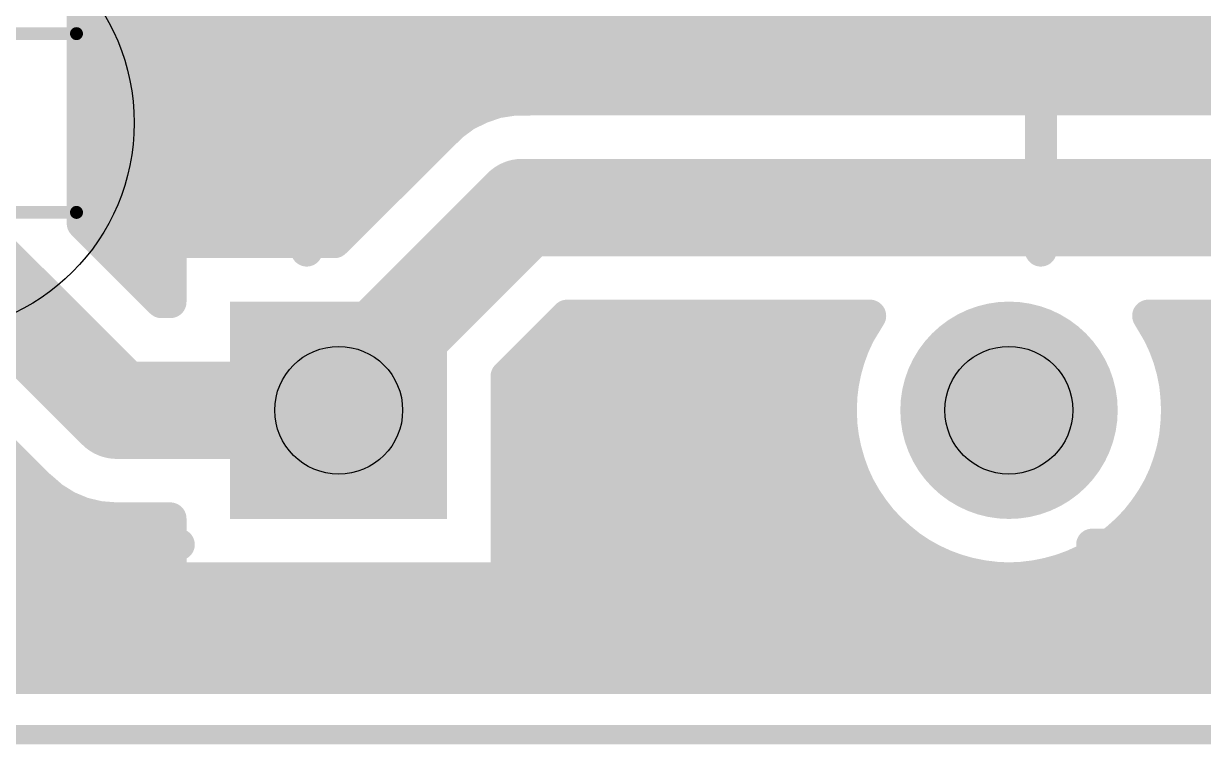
# Model space of a CAD drawing. Extents: x 0 to 2.03, y 0 to 1.72.
# Drawn here: x 0.2713 to 0.6348, y -0.003 to 0.2192 of the extents above; entities that cross this region are included whole.
import ezdxf

# ---------------------------------------------------------------- set-up
doc = ezdxf.new("R2010")
doc.units = 0
for name, color, linetype in [('Board_Outline', 17, 'CONTINUOUS'), ('Drill_Top', 9, 'CONTINUOUS'), ('Top', 5, 'CONTINUOUS'), ('Top_Silk', 2, 'CONTINUOUS')]:
    doc.layers.add(name, color=color, linetype=linetype)

msp = doc.modelspace()

# ---------------------------------------------------------------- linework, layer by layer
at = {"layer": 'Board_Outline', "linetype": 'CONTINUOUS', "const_width": 0.006}
msp.add_lwpolyline([(0.6312, 0.5874), (2.0248, 0.5874), (2.0248, 0), (0, 0), (0, 1.7186), (0.6312, 1.7186), (0.6312, 0.5874)], dxfattribs=at)
at = {"layer": 'Drill_Top'}
for centre in [(0.3684, 0.1), (0.5749, 0.1)]:
    msp.add_circle(centre, 0.0197, dxfattribs=at)
at = {"layer": 'Top', "linetype": 'CONTINUOUS'}
for points, const_width in [([(0.2896, 0.4236), (0.2896, 0.1576)], 0.01), ([(0.2906, 0.2209), (2.0064, 0.2209)], 0.01), ([(0.2906, 0.2111), (2.0064, 0.2111)], 0.01), ([(0.2906, 0.2012), (2.0064, 0.2012)], 0.01), ([(0.4122, 0.1933), (0.4171, 0.195)], 0.01), ([(0.4171, 0.195), (0.4223, 0.1958)], 0.01), ([(0.4223, 0.1958), (0.4299, 0.1959)], 0.01), ([(0.4299, 0.1959), (1.6933, 0.1959)], 0.01), ([(0.4075, 0.191), (0.4122, 0.1933)], 0.01), ([(0.2906, 0.1913), (0.4071, 0.1913)], 0.01), ([(0.3671, 0.1519), (0.4033, 0.1879)], 0.01), ([(0.4033, 0.1879), (0.4075, 0.191)], 0.01), ([(0.2906, 0.1814), (0.3957, 0.1814)], 0.01), ([(0.2906, 0.1716), (0.3858, 0.1716)], 0.01), ([(0.3684, 0.1059), (0.4249, 0.1625)], 0.03), ([(0.4249, 0.1625), (0.8308, 0.1625)], 0.03), ([(0.2906, 0.1617), (0.376, 0.1617)], 0.01), ([(0.2896, 0.1576), (0.3138, 0.1334)], 0.01), ([(0.2562, 0.1437), (0.3, 0.1)], 0.03), ([(0.2963, 0.1518), (0.3155, 0.1518)], 0.01), ([(0.3165, 0.1334), (0.3165, 0.1519)], 0.01), ([(0.3165, 0.1519), (0.3671, 0.1519)], 0.01), ([(0.3062, 0.142), (0.3155, 0.142)], 0.01), ([(0.3138, 0.1334), (0.3165, 0.1334)], 0.01), ([(0.4388, 0.1291), (0.4202, 0.1105)], 0.01), ([(0.5321, 0.1291), (0.4388, 0.1291)], 0.01), ([(0.5287, 0.1235), (0.5321, 0.1291)], 0.01), ([(0.779, 0.1291), (0.6179, 0.1291)], 0.01), ([(0.6179, 0.1291), (0.6212, 0.1235)], 0.01), ([(0.527, 0.1198), (0.5287, 0.1235)], 0.01), ([(0.6212, 0.1235), (0.6229, 0.1198)], 0.01), ([(0.2761, 0.0766), (0.2326, 0.1201)], 0.01), ([(0.4329, 0.1222), (0.5271, 0.1222)], 0.01), ([(0.5256, 0.116), (0.527, 0.1198)], 0.01), ([(0.6228, 0.1222), (0.778, 0.1222)], 0.01), ([(0.6229, 0.1198), (0.6243, 0.116)], 0.01), ([(0.3684, 0.1), (0.3684, 0.1059)], 0.03), ([(0.5245, 0.1121), (0.5256, 0.116)], 0.01), ([(0.6243, 0.116), (0.6254, 0.1121)], 0.01), ([(0.423, 0.1124), (0.5236, 0.1124)], 0.01), ([(0.5237, 0.1081), (0.5245, 0.1121)], 0.01), ([(0.6254, 0.1121), (0.6262, 0.1081)], 0.01), ([(0.6263, 0.1124), (0.778, 0.1124)], 0.01), ([(0.3, 0.1), (0.3684, 0.1)], 0.03), ([(0.4202, 0.1105), (0.4202, 0.0481)], 0.01), ([(0.5232, 0.1041), (0.5237, 0.1081)], 0.01), ([(0.6262, 0.1081), (0.6266, 0.1041)], 0.01), ([(0.5231, 0.1), (0.5232, 0.1041)], 0.01), ([(0.6266, 0.1041), (0.6268, 0.1)], 0.01), ([(0.4212, 0.1025), (0.5221, 0.1025)], 0.01), ([(0.6277, 0.1025), (0.778, 0.1025)], 0.01), ([(0.5232, 0.0959), (0.5231, 0.1)], 0.01), ([(0.6268, 0.1), (0.6266, 0.0959)], 0.01), ([(0.5237, 0.0919), (0.5232, 0.0959)], 0.01), ([(0.6266, 0.0959), (0.6262, 0.0919)], 0.01), ([(0.4212, 0.0926), (0.5226, 0.0926)], 0.01), ([(0.5245, 0.0879), (0.5237, 0.0919)], 0.01), ([(0.6262, 0.0919), (0.6254, 0.0879)], 0.01), ([(0.6273, 0.0926), (0.778, 0.0926)], 0.01), ([(0.5256, 0.084), (0.5245, 0.0879)], 0.01), ([(0.6254, 0.0879), (0.6243, 0.084)], 0.01), ([(0.1624, 0.0828), (0.269, 0.0828)], 0.01), ([(0.4212, 0.0828), (0.525, 0.0828)], 0.01), ([(0.527, 0.0801), (0.5256, 0.084)], 0.01), ([(0.6243, 0.084), (0.6229, 0.0801)], 0.01), ([(0.6249, 0.0828), (0.778, 0.0828)], 0.01), ([(0.5287, 0.0764), (0.527, 0.0801)], 0.01), ([(0.6229, 0.0801), (0.6212, 0.0764)], 0.01), ([(0.2764, 0.0764), (0.2761, 0.0766)], 0.01), ([(0.2803, 0.073), (0.2764, 0.0764)], 0.01), ([(0.5307, 0.0729), (0.5287, 0.0764)], 0.01), ([(0.6212, 0.0764), (0.6192, 0.0729)], 0.01), ([(0.1577, 0.0729), (0.2795, 0.0729)], 0.01), ([(0.2848, 0.0702), (0.2803, 0.073)], 0.01), ([(0.4212, 0.0729), (0.5297, 0.0729)], 0.01), ([(0.533, 0.0695), (0.5307, 0.0729)], 0.01), ([(0.6192, 0.0729), (0.6169, 0.0695)], 0.01), ([(0.6202, 0.0729), (0.778, 0.0729)], 0.01), ([(0.2896, 0.0682), (0.2848, 0.0702)], 0.01), ([(0.2947, 0.067), (0.2896, 0.0682)], 0.01), ([(0.5355, 0.0663), (0.533, 0.0695)], 0.01), ([(0.6169, 0.0695), (0.6144, 0.0663)], 0.01), ([(0.3, 0.0666), (0.2947, 0.067)], 0.01), ([(0.3165, 0.0666), (0.3, 0.0666)], 0.01), ([(0.3165, 0.0481), (0.3165, 0.0666)], 0.01), ([(0.5383, 0.0633), (0.5355, 0.0663)], 0.01), ([(0.6144, 0.0663), (0.6116, 0.0633)], 0.01), ([(0.1498, 0.063), (0.3155, 0.063)], 0.01), ([(0.4212, 0.063), (0.5376, 0.063)], 0.01), ([(0.5413, 0.0606), (0.5383, 0.0633)], 0.01), ([(0.5445, 0.058), (0.5413, 0.0606)], 0.01), ([(0.6086, 0.0606), (0.6054, 0.058)], 0.01), ([(0.6116, 0.0633), (0.6086, 0.0606)], 0.01), ([(0.6123, 0.063), (0.778, 0.063)], 0.01), ([(0.5478, 0.0558), (0.5445, 0.058)], 0.01), ([(0.6054, 0.058), (0.602, 0.0558)], 0.01), ([(0.1357, 0.0532), (0.3155, 0.0532)], 0.01), ([(0.4212, 0.0532), (0.5517, 0.0532)], 0.01), ([(0.5514, 0.0538), (0.5478, 0.0558)], 0.01), ([(0.5551, 0.0521), (0.5514, 0.0538)], 0.01), ([(0.5985, 0.0538), (0.5948, 0.0521)], 0.01), ([(0.5982, 0.0532), (0.778, 0.0532)], 0.01), ([(0.602, 0.0558), (0.5985, 0.0538)], 0.01), ([(0.5589, 0.0507), (0.5551, 0.0521)], 0.01), ([(0.5628, 0.0496), (0.5589, 0.0507)], 0.01), ([(0.5668, 0.0488), (0.5628, 0.0496)], 0.01), ([(0.587, 0.0496), (0.5831, 0.0488)], 0.01), ([(0.591, 0.0507), (0.587, 0.0496)], 0.01), ([(0.5948, 0.0521), (0.591, 0.0507)], 0.01), ([(0.4202, 0.0481), (0.3165, 0.0481)], 0.01), ([(0.5709, 0.0483), (0.5668, 0.0488)], 0.01), ([(0.5749, 0.0481), (0.5709, 0.0483)], 0.01), ([(0.579, 0.0483), (0.5749, 0.0481)], 0.01), ([(0.5831, 0.0488), (0.579, 0.0483)], 0.01), ([(0.0184, 0.0433), (2.0064, 0.0433)], 0.01), ([(0.0184, 0.0334), (2.0064, 0.0334)], 0.01), ([(0.0184, 0.0235), (2.0064, 0.0235)], 0.01), ([(0.0174, 0.0175), (2.0074, 0.0175)], 0.01)]:
    msp.add_lwpolyline(points, dxfattribs=dict(at, const_width=const_width))
for points, const_width in [([(0.4146, 0.195, 1), (0.4196, 0.195, 1), (0.4146, 0.195, 1)], 0.005), ([(0.4146, 0.195, 1), (0.4196, 0.195, 1), (0.4146, 0.195, 1)], 0.005), ([(0.4198, 0.1958, 1), (0.4248, 0.1958, 1), (0.4198, 0.1958, 1)], 0.005), ([(0.4198, 0.1958, 1), (0.4248, 0.1958, 1), (0.4198, 0.1958, 1)], 0.005), ([(0.4274, 0.1959, 1), (0.4324, 0.1959, 1), (0.4274, 0.1959, 1)], 0.005), ([(0.4274, 0.1959, 1), (0.4324, 0.1959, 1), (0.4274, 0.1959, 1)], 0.005), ([(0.4097, 0.1933, 1), (0.4147, 0.1933, 1), (0.4097, 0.1933, 1)], 0.005), ([(0.4097, 0.1933, 1), (0.4147, 0.1933, 1), (0.4097, 0.1933, 1)], 0.005), ([(0.4008, 0.1879, 1), (0.4058, 0.1879, 1), (0.4008, 0.1879, 1)], 0.005), ([(0.4008, 0.1879, 1), (0.4058, 0.1879, 1), (0.4008, 0.1879, 1)], 0.005), ([(0.405, 0.191, 1), (0.41, 0.191, 1), (0.405, 0.191, 1)], 0.005), ([(0.405, 0.191, 1), (0.41, 0.191, 1), (0.405, 0.191, 1)], 0.005), ([(0.4174, 0.1625, 1), (0.4324, 0.1625, 1), (0.4174, 0.1625, 1)], 0.015), ([(0.4174, 0.1625, 1), (0.4324, 0.1625, 1), (0.4174, 0.1625, 1)], 0.015), ([(0.2871, 0.1576, 1), (0.2921, 0.1576, 1), (0.2871, 0.1576, 1)], 0.005), ([(0.2871, 0.1576, 1), (0.2921, 0.1576, 1), (0.2871, 0.1576, 1)], 0.005), ([(0.314, 0.1519, 1), (0.319, 0.1519, 1), (0.314, 0.1519, 1)], 0.005), ([(0.314, 0.1519, 1), (0.319, 0.1519, 1), (0.314, 0.1519, 1)], 0.005), ([(0.3646, 0.1519, 1), (0.3696, 0.1519, 1), (0.3646, 0.1519, 1)], 0.005), ([(0.3646, 0.1519, 1), (0.3696, 0.1519, 1), (0.3646, 0.1519, 1)], 0.005), ([(0.3113, 0.1334, 1), (0.3163, 0.1334, 1), (0.3113, 0.1334, 1)], 0.005), ([(0.3113, 0.1334, 1), (0.3163, 0.1334, 1), (0.3113, 0.1334, 1)], 0.005), ([(0.314, 0.1334, 1), (0.319, 0.1334, 1), (0.314, 0.1334, 1)], 0.005), ([(0.314, 0.1334, 1), (0.319, 0.1334, 1), (0.314, 0.1334, 1)], 0.005), ([(0.4363, 0.1291, 1), (0.4413, 0.1291, 1), (0.4363, 0.1291, 1)], 0.005), ([(0.4363, 0.1291, 1), (0.4413, 0.1291, 1), (0.4363, 0.1291, 1)], 0.005), ([(0.5296, 0.1291, 1), (0.5346, 0.1291, 1), (0.5296, 0.1291, 1)], 0.005), ([(0.5296, 0.1291, 1), (0.5346, 0.1291, 1), (0.5296, 0.1291, 1)], 0.005), ([(0.5917, 0.1, 1), (0.5582, 0.1, 1), (0.5917, 0.1, 1)], 0.0335), ([(0.6154, 0.1291, 1), (0.6204, 0.1291, 1), (0.6154, 0.1291, 1)], 0.005), ([(0.6154, 0.1291, 1), (0.6204, 0.1291, 1), (0.6154, 0.1291, 1)], 0.005), ([(0.5262, 0.1235, 1), (0.5312, 0.1235, 1), (0.5262, 0.1235, 1)], 0.005), ([(0.5262, 0.1235, 1), (0.5312, 0.1235, 1), (0.5262, 0.1235, 1)], 0.005), ([(0.6187, 0.1235, 1), (0.6237, 0.1235, 1), (0.6187, 0.1235, 1)], 0.005), ([(0.6187, 0.1235, 1), (0.6237, 0.1235, 1), (0.6187, 0.1235, 1)], 0.005), ([(0.5245, 0.1198, 1), (0.5295, 0.1198, 1), (0.5245, 0.1198, 1)], 0.005), ([(0.5245, 0.1198, 1), (0.5295, 0.1198, 1), (0.5245, 0.1198, 1)], 0.005), ([(0.6204, 0.1198, 1), (0.6254, 0.1198, 1), (0.6204, 0.1198, 1)], 0.005), ([(0.6204, 0.1198, 1), (0.6254, 0.1198, 1), (0.6204, 0.1198, 1)], 0.005), ([(0.3609, 0.1059, 1), (0.3759, 0.1059, 1), (0.3609, 0.1059, 1)], 0.015), ([(0.3609, 0.1059, 1), (0.3759, 0.1059, 1), (0.3609, 0.1059, 1)], 0.015), ([(0.5231, 0.116, 1), (0.5281, 0.116, 1), (0.5231, 0.116, 1)], 0.005), ([(0.5231, 0.116, 1), (0.5281, 0.116, 1), (0.5231, 0.116, 1)], 0.005), ([(0.6218, 0.116, 1), (0.6268, 0.116, 1), (0.6218, 0.116, 1)], 0.005), ([(0.6218, 0.116, 1), (0.6268, 0.116, 1), (0.6218, 0.116, 1)], 0.005), ([(0.522, 0.1121, 1), (0.527, 0.1121, 1), (0.522, 0.1121, 1)], 0.005), ([(0.522, 0.1121, 1), (0.527, 0.1121, 1), (0.522, 0.1121, 1)], 0.005), ([(0.6229, 0.1121, 1), (0.6279, 0.1121, 1), (0.6229, 0.1121, 1)], 0.005), ([(0.6229, 0.1121, 1), (0.6279, 0.1121, 1), (0.6229, 0.1121, 1)], 0.005), ([(0.2925, 0.1, 1), (0.3075, 0.1, 1), (0.2925, 0.1, 1)], 0.015), ([(0.2925, 0.1, 1), (0.3075, 0.1, 1), (0.2925, 0.1, 1)], 0.015), ([(0.3609, 0.1, 1), (0.3759, 0.1, 1), (0.3609, 0.1, 1)], 0.015), ([(0.3609, 0.1, 1), (0.3759, 0.1, 1), (0.3609, 0.1, 1)], 0.015), ([(0.4177, 0.1105, 1), (0.4227, 0.1105, 1), (0.4177, 0.1105, 1)], 0.005), ([(0.4177, 0.1105, 1), (0.4227, 0.1105, 1), (0.4177, 0.1105, 1)], 0.005), ([(0.5212, 0.1081, 1), (0.5262, 0.1081, 1), (0.5212, 0.1081, 1)], 0.005), ([(0.5212, 0.1081, 1), (0.5262, 0.1081, 1), (0.5212, 0.1081, 1)], 0.005), ([(0.6237, 0.1081, 1), (0.6287, 0.1081, 1), (0.6237, 0.1081, 1)], 0.005), ([(0.6237, 0.1081, 1), (0.6287, 0.1081, 1), (0.6237, 0.1081, 1)], 0.005), ([(0.5207, 0.1041, 1), (0.5257, 0.1041, 1), (0.5207, 0.1041, 1)], 0.005), ([(0.5207, 0.1041, 1), (0.5257, 0.1041, 1), (0.5207, 0.1041, 1)], 0.005), ([(0.6241, 0.1041, 1), (0.6291, 0.1041, 1), (0.6241, 0.1041, 1)], 0.005), ([(0.6241, 0.1041, 1), (0.6291, 0.1041, 1), (0.6241, 0.1041, 1)], 0.005), ([(0.5206, 0.1, 1), (0.5256, 0.1, 1), (0.5206, 0.1, 1)], 0.005), ([(0.5206, 0.1, 1), (0.5256, 0.1, 1), (0.5206, 0.1, 1)], 0.005), ([(0.6243, 0.1, 1), (0.6293, 0.1, 1), (0.6243, 0.1, 1)], 0.005), ([(0.6243, 0.1, 1), (0.6293, 0.1, 1), (0.6243, 0.1, 1)], 0.005), ([(0.5207, 0.0959, 1), (0.5257, 0.0959, 1), (0.5207, 0.0959, 1)], 0.005), ([(0.5207, 0.0959, 1), (0.5257, 0.0959, 1), (0.5207, 0.0959, 1)], 0.005), ([(0.6241, 0.0959, 1), (0.6291, 0.0959, 1), (0.6241, 0.0959, 1)], 0.005), ([(0.6241, 0.0959, 1), (0.6291, 0.0959, 1), (0.6241, 0.0959, 1)], 0.005), ([(0.5212, 0.0919, 1), (0.5262, 0.0919, 1), (0.5212, 0.0919, 1)], 0.005), ([(0.5212, 0.0919, 1), (0.5262, 0.0919, 1), (0.5212, 0.0919, 1)], 0.005), ([(0.6237, 0.0919, 1), (0.6287, 0.0919, 1), (0.6237, 0.0919, 1)], 0.005), ([(0.6237, 0.0919, 1), (0.6287, 0.0919, 1), (0.6237, 0.0919, 1)], 0.005), ([(0.522, 0.0879, 1), (0.527, 0.0879, 1), (0.522, 0.0879, 1)], 0.005), ([(0.522, 0.0879, 1), (0.527, 0.0879, 1), (0.522, 0.0879, 1)], 0.005), ([(0.6229, 0.0879, 1), (0.6279, 0.0879, 1), (0.6229, 0.0879, 1)], 0.005), ([(0.6229, 0.0879, 1), (0.6279, 0.0879, 1), (0.6229, 0.0879, 1)], 0.005), ([(0.5231, 0.084, 1), (0.5281, 0.084, 1), (0.5231, 0.084, 1)], 0.005), ([(0.5231, 0.084, 1), (0.5281, 0.084, 1), (0.5231, 0.084, 1)], 0.005), ([(0.6218, 0.084, 1), (0.6268, 0.084, 1), (0.6218, 0.084, 1)], 0.005), ([(0.6218, 0.084, 1), (0.6268, 0.084, 1), (0.6218, 0.084, 1)], 0.005), ([(0.5245, 0.0801, 1), (0.5295, 0.0801, 1), (0.5245, 0.0801, 1)], 0.005), ([(0.5245, 0.0801, 1), (0.5295, 0.0801, 1), (0.5245, 0.0801, 1)], 0.005), ([(0.6204, 0.0801, 1), (0.6254, 0.0801, 1), (0.6204, 0.0801, 1)], 0.005), ([(0.6204, 0.0801, 1), (0.6254, 0.0801, 1), (0.6204, 0.0801, 1)], 0.005), ([(0.2736, 0.0766, 1), (0.2786, 0.0766, 1), (0.2736, 0.0766, 1)], 0.005), ([(0.2736, 0.0766, 1), (0.2786, 0.0766, 1), (0.2736, 0.0766, 1)], 0.005), ([(0.2739, 0.0764, 1), (0.2789, 0.0764, 1), (0.2739, 0.0764, 1)], 0.005), ([(0.2739, 0.0764, 1), (0.2789, 0.0764, 1), (0.2739, 0.0764, 1)], 0.005), ([(0.5262, 0.0764, 1), (0.5312, 0.0764, 1), (0.5262, 0.0764, 1)], 0.005), ([(0.5262, 0.0764, 1), (0.5312, 0.0764, 1), (0.5262, 0.0764, 1)], 0.005), ([(0.6187, 0.0764, 1), (0.6237, 0.0764, 1), (0.6187, 0.0764, 1)], 0.005), ([(0.6187, 0.0764, 1), (0.6237, 0.0764, 1), (0.6187, 0.0764, 1)], 0.005), ([(0.2778, 0.073, 1), (0.2828, 0.073, 1), (0.2778, 0.073, 1)], 0.005), ([(0.2778, 0.073, 1), (0.2828, 0.073, 1), (0.2778, 0.073, 1)], 0.005), ([(0.5282, 0.0729, 1), (0.5332, 0.0729, 1), (0.5282, 0.0729, 1)], 0.005), ([(0.5282, 0.0729, 1), (0.5332, 0.0729, 1), (0.5282, 0.0729, 1)], 0.005), ([(0.6167, 0.0729, 1), (0.6217, 0.0729, 1), (0.6167, 0.0729, 1)], 0.005), ([(0.6167, 0.0729, 1), (0.6217, 0.0729, 1), (0.6167, 0.0729, 1)], 0.005), ([(0.2823, 0.0702, 1), (0.2873, 0.0702, 1), (0.2823, 0.0702, 1)], 0.005), ([(0.2823, 0.0702, 1), (0.2873, 0.0702, 1), (0.2823, 0.0702, 1)], 0.005), ([(0.2871, 0.0682, 1), (0.2921, 0.0682, 1), (0.2871, 0.0682, 1)], 0.005), ([(0.2871, 0.0682, 1), (0.2921, 0.0682, 1), (0.2871, 0.0682, 1)], 0.005), ([(0.5305, 0.0695, 1), (0.5355, 0.0695, 1), (0.5305, 0.0695, 1)], 0.005), ([(0.5305, 0.0695, 1), (0.5355, 0.0695, 1), (0.5305, 0.0695, 1)], 0.005), ([(0.6144, 0.0695, 1), (0.6194, 0.0695, 1), (0.6144, 0.0695, 1)], 0.005), ([(0.6144, 0.0695, 1), (0.6194, 0.0695, 1), (0.6144, 0.0695, 1)], 0.005), ([(0.2922, 0.067, 1), (0.2972, 0.067, 1), (0.2922, 0.067, 1)], 0.005), ([(0.2922, 0.067, 1), (0.2972, 0.067, 1), (0.2922, 0.067, 1)], 0.005), ([(0.2975, 0.0666, 1), (0.3025, 0.0666, 1), (0.2975, 0.0666, 1)], 0.005), ([(0.2975, 0.0666, 1), (0.3025, 0.0666, 1), (0.2975, 0.0666, 1)], 0.005), ([(0.314, 0.0666, 1), (0.319, 0.0666, 1), (0.314, 0.0666, 1)], 0.005), ([(0.314, 0.0666, 1), (0.319, 0.0666, 1), (0.314, 0.0666, 1)], 0.005), ([(0.533, 0.0663, 1), (0.538, 0.0663, 1), (0.533, 0.0663, 1)], 0.005), ([(0.533, 0.0663, 1), (0.538, 0.0663, 1), (0.533, 0.0663, 1)], 0.005), ([(0.6119, 0.0663, 1), (0.6169, 0.0663, 1), (0.6119, 0.0663, 1)], 0.005), ([(0.6119, 0.0663, 1), (0.6169, 0.0663, 1), (0.6119, 0.0663, 1)], 0.005), ([(0.5358, 0.0633, 1), (0.5408, 0.0633, 1), (0.5358, 0.0633, 1)], 0.005), ([(0.5358, 0.0633, 1), (0.5408, 0.0633, 1), (0.5358, 0.0633, 1)], 0.005), ([(0.5388, 0.0606, 1), (0.5438, 0.0606, 1), (0.5388, 0.0606, 1)], 0.005), ([(0.5388, 0.0606, 1), (0.5438, 0.0606, 1), (0.5388, 0.0606, 1)], 0.005), ([(0.6061, 0.0606, 1), (0.6111, 0.0606, 1), (0.6061, 0.0606, 1)], 0.005), ([(0.6061, 0.0606, 1), (0.6111, 0.0606, 1), (0.6061, 0.0606, 1)], 0.005), ([(0.6091, 0.0633, 1), (0.6141, 0.0633, 1), (0.6091, 0.0633, 1)], 0.005), ([(0.6091, 0.0633, 1), (0.6141, 0.0633, 1), (0.6091, 0.0633, 1)], 0.005), ([(0.542, 0.058, 1), (0.547, 0.058, 1), (0.542, 0.058, 1)], 0.005), ([(0.542, 0.058, 1), (0.547, 0.058, 1), (0.542, 0.058, 1)], 0.005), ([(0.6029, 0.058, 1), (0.6079, 0.058, 1), (0.6029, 0.058, 1)], 0.005), ([(0.6029, 0.058, 1), (0.6079, 0.058, 1), (0.6029, 0.058, 1)], 0.005), ([(0.5453, 0.0558, 1), (0.5503, 0.0558, 1), (0.5453, 0.0558, 1)], 0.005), ([(0.5453, 0.0558, 1), (0.5503, 0.0558, 1), (0.5453, 0.0558, 1)], 0.005), ([(0.5489, 0.0538, 1), (0.5539, 0.0538, 1), (0.5489, 0.0538, 1)], 0.005), ([(0.5489, 0.0538, 1), (0.5539, 0.0538, 1), (0.5489, 0.0538, 1)], 0.005), ([(0.596, 0.0538, 1), (0.601, 0.0538, 1), (0.596, 0.0538, 1)], 0.005), ([(0.596, 0.0538, 1), (0.601, 0.0538, 1), (0.596, 0.0538, 1)], 0.005), ([(0.5995, 0.0558, 1), (0.6045, 0.0558, 1), (0.5995, 0.0558, 1)], 0.005), ([(0.5995, 0.0558, 1), (0.6045, 0.0558, 1), (0.5995, 0.0558, 1)], 0.005), ([(0.5526, 0.0521, 1), (0.5576, 0.0521, 1), (0.5526, 0.0521, 1)], 0.005), ([(0.5526, 0.0521, 1), (0.5576, 0.0521, 1), (0.5526, 0.0521, 1)], 0.005), ([(0.5564, 0.0507, 1), (0.5614, 0.0507, 1), (0.5564, 0.0507, 1)], 0.005), ([(0.5564, 0.0507, 1), (0.5614, 0.0507, 1), (0.5564, 0.0507, 1)], 0.005), ([(0.5603, 0.0496, 1), (0.5653, 0.0496, 1), (0.5603, 0.0496, 1)], 0.005), ([(0.5603, 0.0496, 1), (0.5653, 0.0496, 1), (0.5603, 0.0496, 1)], 0.005), ([(0.5845, 0.0496, 1), (0.5895, 0.0496, 1), (0.5845, 0.0496, 1)], 0.005), ([(0.5845, 0.0496, 1), (0.5895, 0.0496, 1), (0.5845, 0.0496, 1)], 0.005), ([(0.5885, 0.0507, 1), (0.5935, 0.0507, 1), (0.5885, 0.0507, 1)], 0.005), ([(0.5885, 0.0507, 1), (0.5935, 0.0507, 1), (0.5885, 0.0507, 1)], 0.005), ([(0.5923, 0.0521, 1), (0.5973, 0.0521, 1), (0.5923, 0.0521, 1)], 0.005), ([(0.5923, 0.0521, 1), (0.5973, 0.0521, 1), (0.5923, 0.0521, 1)], 0.005), ([(0.314, 0.0481, 1), (0.319, 0.0481, 1), (0.314, 0.0481, 1)], 0.005), ([(0.314, 0.0481, 1), (0.319, 0.0481, 1), (0.314, 0.0481, 1)], 0.005), ([(0.4177, 0.0481, 1), (0.4227, 0.0481, 1), (0.4177, 0.0481, 1)], 0.005), ([(0.4177, 0.0481, 1), (0.4227, 0.0481, 1), (0.4177, 0.0481, 1)], 0.005), ([(0.5643, 0.0488, 1), (0.5693, 0.0488, 1), (0.5643, 0.0488, 1)], 0.005), ([(0.5643, 0.0488, 1), (0.5693, 0.0488, 1), (0.5643, 0.0488, 1)], 0.005), ([(0.5684, 0.0483, 1), (0.5734, 0.0483, 1), (0.5684, 0.0483, 1)], 0.005), ([(0.5684, 0.0483, 1), (0.5734, 0.0483, 1), (0.5684, 0.0483, 1)], 0.005), ([(0.5724, 0.0481, 1), (0.5774, 0.0481, 1), (0.5724, 0.0481, 1)], 0.005), ([(0.5724, 0.0481, 1), (0.5774, 0.0481, 1), (0.5724, 0.0481, 1)], 0.005), ([(0.5765, 0.0483, 1), (0.5815, 0.0483, 1), (0.5765, 0.0483, 1)], 0.005), ([(0.5765, 0.0483, 1), (0.5815, 0.0483, 1), (0.5765, 0.0483, 1)], 0.005), ([(0.5806, 0.0488, 1), (0.5856, 0.0488, 1), (0.5806, 0.0488, 1)], 0.005), ([(0.5806, 0.0488, 1), (0.5856, 0.0488, 1), (0.5806, 0.0488, 1)], 0.005)]:
    msp.add_lwpolyline(points, format="xyb", dxfattribs=dict(at, const_width=const_width))
at = {"layer": 'Top'}
msp.add_solid([(0.3349, 0.1335), (0.4018, 0.1335), (0.3349, 0.0665), (0.4018, 0.0665)], dxfattribs=at)
at = {"layer": 'Top_Silk', "linetype": 'CONTINUOUS'}
for points, const_width in [([(0.3585, 0.228), (0.3585, 0.1492)], 0.0098), ([(0.5848, 0.1492), (0.5848, 0.228)], 0.0098), ([(0.1932, 0.2161), (0.2876, 0.2161)], 0.0039), ([(0.1932, 0.161), (0.2876, 0.161)], 0.0039), ([(0.3191, 0.0586), (0.138, 0.0586)], 0.0098), ([(0.7816, 0.0586), (0.6005, 0.0586)], 0.0098)]:
    msp.add_lwpolyline(points, dxfattribs=dict(at, const_width=const_width))
for points, const_width in [([(0.2866, 0.2161, 1), (0.2886, 0.2161, 1), (0.2866, 0.2161, 1)], 0.002), ([(0.2866, 0.161, 1), (0.2886, 0.161, 1), (0.2866, 0.161, 1)], 0.002), ([(0.3561, 0.1492, 1), (0.361, 0.1492, 1), (0.3561, 0.1492, 1)], 0.0049), ([(0.5823, 0.1492, 1), (0.5872, 0.1492, 1), (0.5823, 0.1492, 1)], 0.0049), ([(0.3167, 0.0586, 1), (0.3216, 0.0586, 1), (0.3167, 0.0586, 1)], 0.0049), ([(0.5981, 0.0586, 1), (0.603, 0.0586, 1), (0.5981, 0.0586, 1)], 0.0049)]:
    msp.add_lwpolyline(points, format="xyb", dxfattribs=dict(at, const_width=const_width))
at = {"layer": 'Top_Silk'}
msp.add_circle((0.2404, 0.1886), 0.065, dxfattribs=at)

doc.saveas('drawing.dxf')
